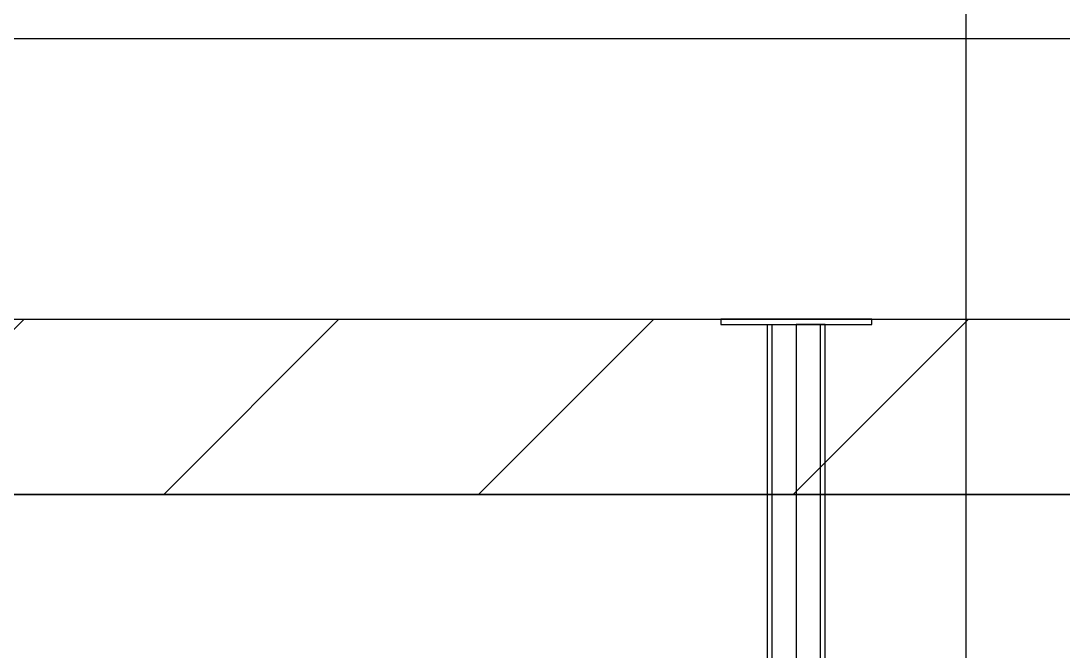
# Model space of a CAD drawing. Extents: x -18489 to 195597, y -1599 to 112111.
# Drawn here: x 14950.1 to 15098.8, y 26498.4 to 26588.3 of the extents above; entities that cross this region are included whole.
import ezdxf
from ezdxf.xclip import XClip

# ---------------------------------------------------------------- set-up
doc = ezdxf.new("R2010")
doc.units = 0
doc.header["$LTSCALE"] = 100
doc.header["$XCLIPFRAME"] = 2
doc.linetypes.add('188K-SM-07-F10-MECH-CR PIPE-Y2257103$0$F14P7-SM-08-FNN-(16)_CHEM_140725$0$HIDDEN', pattern=[9.525, 6.35, -3.175])
for name, color, linetype in [('188K-SM-07-F10-MECH-CR PIPE-Y2257103$0$0-FIRE', 1, 'Continuous'), ('188K-SM-07-F10-MECH-CR PIPE-Y2257103$0$0-hookupzoom', 4, 'Continuous'), ('188K-SM-07-F10-MECH-CR PIPE-Y2257103$0$SH-LINE-130', 2, 'Continuous'), ('188K-SM-07-F10-MECH-CR PIPE-Y2257103$0$X-S-FAB_SL ALL$0$ASP_8', 8, 'Continuous')]:
    doc.layers.add(name, color=color, linetype=linetype)

# ---------------------------------------------------------------- blocks, each defined once
blk = doc.blocks.new('188K-SM-07-F10-MECH-CR PIPE-Y2257103$0$X-S-FAB_SL ALL')
at = {"color": 241}
for p, q in [((-2628.521, -72748.977), (19076.479, -72748.977)), ((-2628.521, -72788.977), (19076.479, -72788.977))]:
    blk.add_line(p, q, dxfattribs=at)
at = {"layer": '188K-SM-07-F10-MECH-CR PIPE-Y2257103$0$X-S-FAB_SL ALL$0$ASP_8'}
blk.add_line((10611.479, -72848.977), (10611.479, -71981.477), dxfattribs=at)
blk = doc.blocks.new('188K-SM-07-F10-MECH-CR PIPE-Y2257103$0$CDS-CVD')
at = {"layer": '188K-SM-07-F10-MECH-CR PIPE-Y2257103$0$SH-LINE-130', "linetype": '188K-SM-07-F10-MECH-CR PIPE-Y2257103$0$F14P7-SM-08-FNN-(16)_CHEM_140725$0$HIDDEN'}
for p, q in [((15057.34, -73013.98, 0), (15057.34, -72789.78, 0)), ((15064.2, -73013.98, 0), (15064.2, -72789.78, 0))]:
    blk.add_line(p, q, dxfattribs=at)
at = {"layer": '188K-SM-07-F10-MECH-CR PIPE-Y2257103$0$SH-LINE-130', "ltscale": 0.1}
for points in [[(15050.02, -72789.78), (15071.52, -72789.78), (15071.52, -72788.98), (15050.02, -72788.98)], [(15056.64, -73013.98), (15056.64, -72789.78), (15060.77, -72789.78), (15060.77, -73013.98)], [(15064.9, -73013.98), (15064.9, -72789.78), (15060.77, -72789.78), (15060.77, -73013.98)]]:
    blk.add_lwpolyline(points, close=True, dxfattribs=at)
blk = doc.blocks.new('188K-SM-07-F10-MECH-CR PIPE-Y2257103')
at = {"layer": '188K-SM-07-F10-MECH-CR PIPE-Y2257103$0$0-FIRE'}
h = blk.add_hatch(dxfattribs=at)
h.set_pattern_fill('ANSI31', color=256, scale=10)
h.set_pattern_definition([(45, (0, 99332.263), (-22.45064, 22.45064), [])])
h.paths.add_polyline_path([(23550, 26520.786), (1845, 26520.786), (1845, 26545.786), (23550, 26545.786)])
blk.add_lwpolyline([(23550, 26520.786), (1845, 26520.786), (1845, 26545.786), (23550, 26545.786)], close=True, dxfattribs=at)
at = {"layer": '188K-SM-07-F10-MECH-CR PIPE-Y2257103$0$0-hookupzoom'}
blk.add_lwpolyline([(23550, 26490.786), (1845, 26490.786), (1845, 26520.786), (23550, 26520.786)], close=True, dxfattribs=at)
ref = blk.add_blockref('188K-SM-07-F10-MECH-CR PIPE-Y2257103$0$X-S-FAB_SL ALL', (4473.521, 99334.763))
XClip(ref).set_block_clipping_path([(-7553.4648570136, -75341.9369645483), (24026.2025623869, -67725.7696244382)])
blk.add_blockref('188K-SM-07-F10-MECH-CR PIPE-Y2257103$0$CDS-CVD', (0, 99334.763))

msp = doc.modelspace()

# ---------------------------------------------------------------- block references
msp.add_blockref('188K-SM-07-F10-MECH-CR PIPE-Y2257103', (0, 0))

doc.saveas('drawing.dxf')
